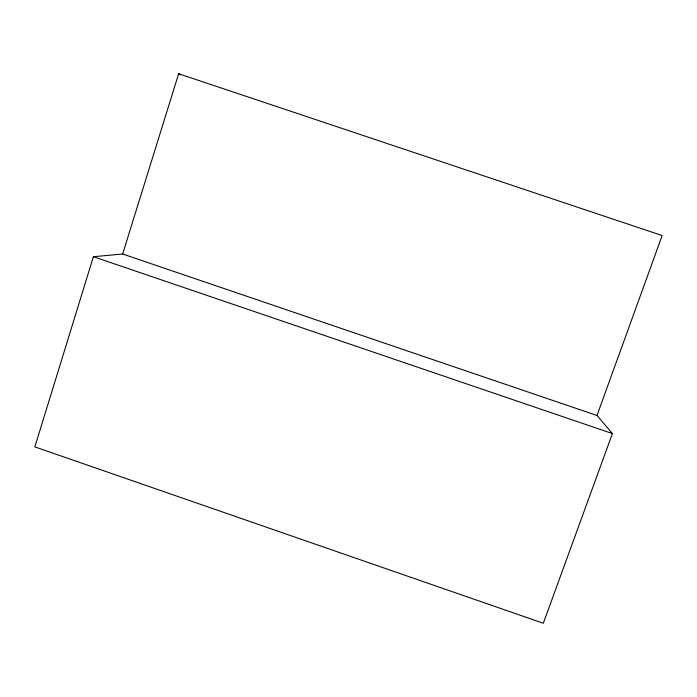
<?xml version="1.0" encoding="UTF-8"?>
<svg xmlns="http://www.w3.org/2000/svg" width="697" height="697" viewBox="0 0 697 697"><rect width="100%" height="100%" fill="white"/><g stroke="black" fill="none" stroke-linecap="round" stroke-linejoin="round"><path stroke-width="1.05" d="M93.398 256.705L34.85 446.882L543.312 623.257L612.402 433.569L597.007 415.49L122.655 254.013L93.398 256.705L612.402 433.569M122.655 254.013L178.65 73.743L662.15 235.542L597.007 415.49M178.65 73.743L180.514 74.84"/></g></svg>
